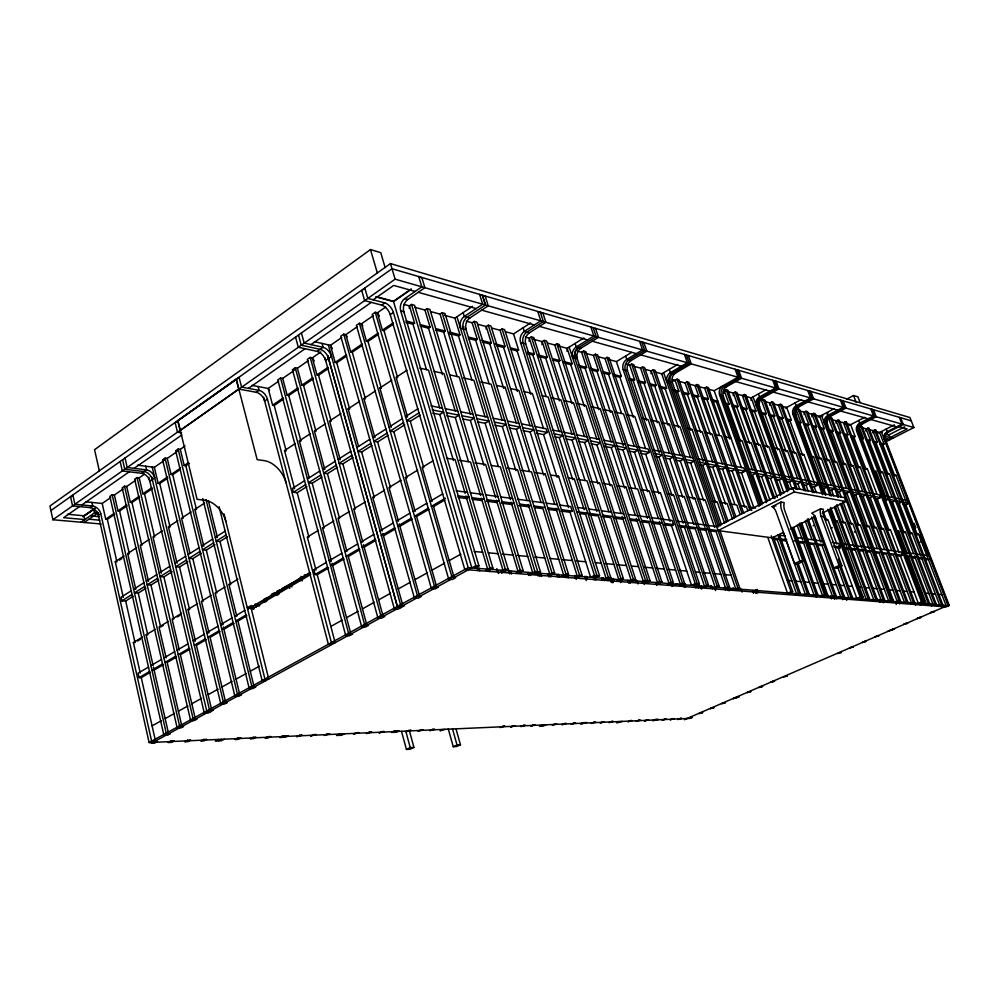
<?xml version="1.0" encoding="UTF-8"?>
<svg xmlns="http://www.w3.org/2000/svg" width="999" height="999" viewBox="0 0 999 999"><rect width="100%" height="100%" fill="white"/><g stroke="black" fill="none" stroke-linecap="round" stroke-linejoin="round"><path stroke-width="1.5" d="M835.988 423.052L836.151 420.766L839.272 420.242L907.604 601.548L903.071 602.859L907.604 601.548M858.915 429.17L859.078 426.935L862.1 426.423L929.507 603.309L925.086 604.595L929.507 603.309M865.858 431.019L866.021 428.808L869.005 428.296L936.125 603.846L931.742 605.119L936.125 603.846M872.689 432.842L872.851 430.644L875.811 430.132L942.631 604.37L938.298 605.631L942.631 604.37M724.05 393.194L724.238 390.634L726.086 389.598L727.834 390.072L767.544 501.423M733.204 395.629L733.391 393.094L735.227 392.07L736.95 392.545L774.962 498.638M751.036 400.387L751.223 397.902L766.208 389.598M769.892 405.419L770.079 402.972L771.865 401.998L773.476 402.435L805.818 491.046M804.095 414.548L804.27 412.187L806.018 411.238L807.517 411.65L838.935 496.291M811.887 416.62L812.062 414.285L813.81 413.349L815.284 413.748L884.565 599.7L879.894 601.036L884.565 599.7M651.036 373.713L651.248 370.979L653.159 369.855L655.169 370.404L729.582 587.212L725.986 588.948L724.025 588.798L727.622 587.062L729.582 587.212M529.07 341.183L529.32 338.149L531.331 336.875L533.803 337.55L610.789 577.647L606.967 579.595L604.532 579.408L608.354 577.459L610.789 577.647M541.97 344.618L542.207 341.621L544.205 340.359L546.628 341.021L623.388 578.671L619.605 580.594L617.22 580.407L621.016 578.471L623.388 578.671M566.957 351.286L567.182 348.351L583.916 337.974M409.253 308.366L409.453 305.881L411.538 304.445L414.523 305.244L492.894 568.156L488.898 570.317L485.939 570.092L489.935 567.919L492.894 568.156M486.051 328.908L486.238 326.548L488.274 325.224L490.921 325.936L568.543 574.25L564.66 576.273L562.037 576.073L565.933 574.038L568.543 574.25M385.152 267.607L380.756 252.672L370.479 249.563L94.568 449.687L99.313 470.754M886.113 441.645L913.873 427.522L909.964 417.532L390.484 263.586L49.95 506.006L52.885 519.742L101.086 523.988M225.874 521.49A21.978 14.86 54.6 0 0 204.333 500.137L197.103 499.35L177.947 420.679L236.239 379.158L257.168 459.652L264.335 460.664A22.652 14.486 55.4 0 1 286.114 482.954M50.924 510.539L392.008 268.731L911.25 420.829M70.592 496.89L72.927 495.242L74.913 504.258L92.695 506.006A7.98 5.707 50.5 0 1 100.774 513.736L151.636 741.158L155.482 740.996M177.797 420.916L175.175 422.777L177.46 432.167L181.593 432.792M177.947 420.679L239.098 377.472L241.583 387.1L259.078 390.359A8.704 5.332 53.6 0 1 267.445 399.101L331.406 642.619L335.152 642.694M364.885 288.311L361.738 290.559L364.623 300.599L381.693 305.12A9.241 4.97 55.1 0 1 390.234 314.648L464.785 569.505L946.078 606.917L948.725 605.769L945.391 597.102M267.445 399.101L264.66 401.024A8.691 5.345 53.6 0 0 256.281 392.295L238.786 389.061L180.307 430.357L395.104 279.183L913.873 427.522M52.885 519.742L180.082 430.332L177.722 420.641M79.52 506.58L63.661 517.682L84.815 519.58L85.764 518.931M81.856 504.945L129.246 471.778M134.153 468.344L181.843 434.965M248.426 388.374L305.07 348.726M310.964 344.605L371.303 302.372M70.542 496.628L72.565 505.906L90.347 507.642L92.695 506.006L91.896 502.435M256.281 392.295L259.078 390.359L258.079 386.538M381.693 305.12L384.852 302.922A9.253 4.958 55.2 0 1 393.394 312.475L468.219 567.619L487.649 569.155L465.896 495.916M120.13 461.463L122.315 470.941L141.683 473.289L146.591 469.892L145.729 466.233M295.554 337.113L298.301 347.227L317.22 351.398L323.089 347.327L322.015 343.431M123.102 488.986L114.373 495.029L112.2 494.805L109.878 496.416L163.898 735.276L167.745 735.114L170.255 733.741L166.421 733.903L163.898 735.276M135.552 480.357L126.711 486.488L124.538 486.238L122.178 487.874L177.185 727.996L181.019 727.859L183.554 726.473L179.733 726.61L177.185 727.996M144.331 474.275L139.211 477.822L137.05 477.559L134.653 479.22L190.647 720.629L194.468 720.504L197.053 719.093L193.232 719.218L190.647 720.629M220.854 704.083L223.526 702.622L227.335 702.534L224.663 703.995L220.854 704.083L162.612 459.827L165.085 458.116L167.245 458.404L176.623 451.898M234.94 696.365L237.65 694.879L241.458 694.817L238.749 696.303L234.94 696.365L175.649 450.786L178.147 449.051L180.295 449.35L185.052 446.053M293.394 370.991L282.692 378.409L280.569 377.984L277.784 379.907L345.754 635.664L349.488 635.764L352.497 634.115L348.776 634.015L345.754 635.664M361.713 626.922L364.785 625.249L368.494 625.362L365.434 627.035L361.713 626.922L292.457 369.73L295.279 367.782L297.39 368.219L308.254 360.689M314.285 361.014L312.312 357.879L310.202 357.417L307.342 359.403L377.934 618.044L381.63 618.181L384.74 616.483L381.044 616.346L377.934 618.044M347.165 336.788L345.829 334.653L343.731 334.153L340.784 336.213L414.385 598.076L418.044 598.276L421.266 596.515L417.607 596.316L414.385 598.076M362.824 325.961L361.476 323.813L359.39 323.301L356.393 325.374L431.431 588.748L435.077 588.973L438.349 587.187L434.702 586.95L431.431 588.748M379.383 316.059L377.36 312.812L375.274 312.275L372.24 314.385L448.738 579.258L452.372 579.507L455.694 577.697L452.072 577.434L448.738 579.258M67.37 514.26L83.978 515.784L94.93 508.204M411.301 288.936L393.456 301.298L376.211 296.653M83.841 516.146L94.855 508.516M82.942 516.808L93.694 509.365L94.48 512.912L80.994 522.215M85.702 501.81L102.198 503.471L110.814 497.502M137.45 465.197L154.358 467.32L163.624 460.914M278.746 381.143L268.194 388.449L251.985 385.389M320.891 351.935L312.312 357.879L316.97 374.875L318.556 375.199L328.409 368.481M341.633 337.562L330.419 345.342L314.435 341.708M357.217 326.76L345.829 334.653L350.686 351.86L352.247 352.21L362.425 345.267M373.151 315.721L361.476 323.813L366.421 341.109L367.982 341.471L378.559 334.265M385.664 307.055L377.36 312.812L382.405 330.194L383.966 330.569L393.494 324.063M376.061 296.89L393.544 301.598L410.989 289.498M418.831 276.86L421.903 277.759L424.9 287.7L407.767 299.513A9.116 6.593 -76.8 0 0 403.808 311.713L478.933 565.958L475.861 565.709L400.711 310.889A9.141 6.593 -76.8 0 1 404.682 298.664L421.828 286.825L418.743 276.561M84.191 522.502L97.665 513.211A7.742 4.845 -84.4 0 1 98.277 512.849M690.571 717.519L692.27 717.444L690.122 718.381L149.113 742.544L98.439 515.359L100.774 513.736M390.234 314.648L393.394 312.475M102.198 503.471L105.719 519.168L114.373 513.261M114.373 495.029L117.957 510.814L126.723 504.82M126.711 486.488L130.357 502.347L139.248 496.266M139.211 477.822L142.919 493.756L151.935 487.599M154.358 467.32L158.154 483.354L167.457 476.998M167.245 458.404L171.104 474.513L180.532 468.069M180.295 449.35L184.228 465.546L187.812 463.099M269.493 390.497L268.194 388.449L272.602 405.182L283.204 397.939M282.692 378.409L287.175 395.229L297.939 387.887M297.39 368.219L301.973 385.127L312.887 377.672M316.97 374.875L328.059 367.307M332.405 348.501L330.419 345.342L335.177 362.45L346.466 354.745M350.686 351.86L362.137 344.031M366.421 341.109L378.171 333.079M382.405 330.194L393.131 322.864M105.719 519.168L107.343 519.318L114.76 514.26M117.957 510.814L119.58 510.964L127.098 505.844M130.357 502.347L131.98 502.509L139.598 497.315M142.919 493.756L144.543 493.931L152.273 488.661M159.715 483.578L167.907 477.997M171.104 474.513L172.715 474.712L179.795 469.88M184.228 465.546L185.839 465.759L189.423 463.311M272.602 405.182L274.201 405.469L283.616 399.038M287.175 395.229L288.773 395.529L298.326 388.998M301.973 385.127L303.546 385.439L313.261 378.821M335.177 362.45L336.75 362.787L346.778 355.944M415.209 307.43L424.95 310.052L427.023 308.641L429.932 309.428L508.191 569.393L504.22 571.528L501.336 571.303L505.307 569.155L508.191 569.393M405.894 322.402L413.012 324.238L414.585 323.164L409.453 305.881L403.758 304.345M430.569 311.563L440.084 314.123L442.157 312.737L445.005 313.499L523.126 570.591L519.18 572.702L516.358 572.477L520.317 570.367L523.126 570.591M420.167 326.061L428.509 328.209L430.082 327.16L424.95 310.052M444.43 315.297L454.895 318.119L472.577 306.343M435.502 329.995L443.656 332.093L445.217 331.056L440.084 314.123M467.07 317.195L485.489 305.032L482.417 295.217M463.124 312.637L464.298 316.433A8.716 6.494 -76.4 0 0 460.427 328.084L466.021 329.558A8.679 6.481 -76.4 0 1 469.867 317.957L488.236 305.819L485.164 296.016M466.308 321.191L472.14 322.752L474.188 321.403L476.898 322.14L554.682 573.139L550.774 575.187L548.101 574.974L552.01 572.914L554.682 573.139M449.488 333.579L458.516 335.901L460.015 334.865L454.895 318.119M123.264 597.352L115.26 561.7L124.038 555.943M135.802 589.385L127.672 553.558L136.563 547.727M149.251 539.398L140.235 545.317L148.526 581.318M162.263 530.856L152.984 536.95L161.413 573.151M177.035 563.236L168.419 526.81L177.859 520.616M191.121 511.913L181.556 518.194L189.972 553.346M203.796 546.266L194.867 509.453L204.583 503.084M294.593 488.673L284.553 450.586L295.329 443.519M309.178 477.697L299.35 440.871L310.289 433.703M325.462 423.738L314.373 431.019L324.787 469.518M340.871 413.623L329.608 421.004L340.222 459.727M358.541 446.353L348.102 408.878L359.565 401.348M374.912 437.724L363.861 398.539L375.487 390.896M391.121 427.447L379.845 388.037L391.783 380.207M406.993 370.217L396.091 377.372L407.155 415.534M119.393 560.164L121.903 558.528M468.419 338.436L475.699 340.309L477.247 339.298L472.14 322.752M491.67 328.022L500.037 330.269L502.06 328.958L504.657 329.658L582.08 575.337L578.221 577.335L575.661 577.135L579.532 575.137L582.08 575.337M482.679 342.095L489.797 343.918L491.333 342.932L486.238 326.548L477.697 324.25M505.357 331.705L513.536 333.903L530.669 322.914M496.628 345.666L503.596 347.452L505.119 346.478L500.037 330.269M529.42 332.792L545.891 322.302L542.944 313.187L537.837 311.688L540.796 320.841L524.3 331.393A8.329 6.381 -75.9 0 0 520.529 342.507L594.48 575.349L599.537 575.761L525.674 343.868A8.304 6.381 -75.9 0 1 529.42 332.792L524.3 331.393L523.126 327.747M131.219 590.809L121.079 597.252L121.89 600.874L125.699 601.023L133.317 596.216M133.629 589.285L143.906 582.754M146.341 581.206L156.768 574.587M159.241 573.014L169.805 566.296M174.862 563.086L185.614 556.268M188.149 554.645L199.051 547.727M201.636 546.091L212.687 539.073M215.297 537.412L225.262 531.081M304.583 480.706L292.457 488.411L293.469 492.282L297.202 492.732L306.905 486.6M307.442 478.896L319.755 471.078M322.665 469.23L335.152 461.301M338.112 459.415L350.786 451.361M356.855 447.515L369.755 439.31M372.814 437.375L385.926 429.046M389.036 427.072L402.347 418.618M417.794 408.816L405.494 416.62L407.58 417.008M121.89 600.874L132.043 594.442M144.743 586.401L134.453 592.919L138.262 593.094L145.979 588.224M157.617 578.246L147.19 584.865L150.986 585.064L158.816 580.119M170.679 569.992L160.09 576.685L163.898 576.91L172.128 571.715M186.501 559.977L175.737 566.795L179.533 567.032L187.899 561.75M199.95 551.46L189.048 558.366L192.832 558.641L201.311 553.284M213.599 542.819L202.535 549.825L206.318 550.124L214.922 544.692M226.199 534.852L216.221 541.171L220.005 541.483L227.485 536.763M293.469 492.282L305.607 484.602M320.804 474.987L308.479 482.779L312.2 483.254L322.053 477.047M336.226 465.222L323.713 473.139L327.422 473.651L337.425 467.332M351.885 455.319L339.185 463.349L342.882 463.886L353.034 457.48M370.879 443.294L357.954 451.473L361.638 452.048L371.965 445.529M387.063 433.054L373.938 441.358L377.61 441.958L388.099 435.339M403.509 422.639L390.172 431.081L393.831 431.718L404.72 424.837M418.968 412.862L406.668 420.641L410.302 421.316L420.142 415.109M510.277 349.163L517.095 350.911L518.618 349.95L513.536 333.903M527.559 353.596L532.867 354.957L534.39 354.008L529.32 338.149L525.324 337.075M432.692 413.149L439.797 414.523L443.593 412.15L432.23 409.927M547.539 343.057L554.82 345.017L556.818 343.768L559.19 344.418L635.726 579.657L631.955 581.555L629.62 581.381L633.403 579.47L635.726 579.657M538.324 356.356L545.754 358.266L547.265 357.33L542.207 341.621L533.279 339.223M446.928 415.896L455.269 417.507L459.041 415.172L446.553 412.724M503.608 388.311L505.182 387.337L516.333 423.164M552.547 360.002L558.366 361.501L559.865 360.577L554.82 345.017M575.087 343.444L576.236 346.94A7.967 6.269 -75.5 0 0 572.577 357.555L577.247 358.778A7.93 6.256 -75.4 0 1 580.906 348.214L598.526 337.35L595.516 328.346M462.749 418.956L470.379 420.429L474.138 418.119L461.938 415.734M577.434 351.111L581.605 352.235L583.578 351.024L585.851 351.636L661.875 581.768L658.141 583.616L655.918 583.441L659.652 581.58L661.875 581.768M558.616 346.041L567.182 348.351L572.215 363.748L570.729 364.66L584.34 406.393M585.239 353.209L593.431 355.419L595.392 354.22L597.614 354.82L673.388 582.692L669.692 584.527L667.507 584.353L671.216 582.517L673.388 582.692M477.684 421.84L485.139 423.289L488.886 421.004L476.96 418.681M579.57 366.933L585.139 368.356L586.625 367.457L581.605 352.235M140.247 673.039L133.404 642.544L142.407 637.087M153.097 665.484L146.129 634.827L155.257 629.295M168.282 621.39L159.028 627.01L166.121 657.829M181.643 613.286L172.115 619.068L179.321 650.062M195.329 640.646L187.962 609.452L197.652 603.571M211.276 595.317L201.448 601.273L208.991 632.804L206.818 632.742L217.994 626.173M225.1 586.937L215.122 592.981L222.777 624.512M236.788 616.271L228.996 584.565L237.849 579.195M318.406 530.332L307.33 537.05L315.984 569.905L313.848 569.755L315.097 574.512L317.232 574.662L328.446 568.094M329.195 560.526L331.331 560.689L322.552 527.822L333.803 521.003M349.425 511.513L338.012 518.444L346.953 551.498M365.297 501.898L353.708 508.928L362.812 542.17M382.118 531.018L372.752 497.377L384.553 490.222M400.961 480.257L388.973 487.537L398.476 521.203M415.134 511.401L405.457 477.534L417.757 470.079M433.429 460.564L422.19 467.395L432.067 501.448M137.612 641.021L140.185 639.46M163.299 625.449L160.664 627.047L150.986 585.064M177.31 616.957L179.695 615.509M598.326 356.73L605.019 358.541L606.967 357.355L609.153 357.942L684.677 583.603L680.993 585.414L678.858 585.252L682.542 583.428L684.677 583.603M495.067 425.212L502.335 426.61L506.043 424.363L494.455 422.102M591.495 369.992L596.952 371.391L598.438 370.504L593.431 355.419M608.516 359.478L616.383 361.588L631.618 352.435M509.278 427.959L516.383 429.333L520.079 427.11L508.741 424.9M631.043 360.602L646.828 351.161L643.943 342.744L639.66 341.496L642.544 349.937L626.723 359.415A7.642 6.156 -74.9 0 0 623.164 369.58L695.217 583.553L699.437 583.891L627.484 370.729A7.617 6.144 -74.8 0 1 631.043 360.602L626.723 359.415L625.586 356.056M603.196 372.989L608.541 374.363L610.002 373.476L605.019 358.541M626.698 364.373L629.682 365.172L631.618 364.023L633.703 364.585L708.653 585.526L705.019 587.3L702.984 587.137L706.618 585.364L708.653 585.526M614.647 375.924L619.892 377.272L621.353 376.398L616.383 361.588M523.176 430.644L530.119 431.98L533.803 429.795L522.714 427.634M633.241 366.133L640.571 368.107L642.494 366.97L644.542 367.52L719.218 586.388L715.609 588.136L713.611 587.974L717.232 586.226L719.218 586.388M630.207 379.92L633.191 380.681L634.64 379.82L629.682 365.172M148.476 667.082L138.087 673.201L139.086 677.634L141.271 677.634L150.374 672.302M150.936 665.634L161.476 659.44M163.973 657.966L174.65 651.673M177.185 650.187L188.012 643.818M204.208 634.278L193.194 640.771L195.367 640.809M231.98 617.944L220.642 624.612L222.814 624.675M234.665 616.358L244.88 610.339M313.848 569.755L326.286 562.425M341.883 553.259L329.245 560.689L331.368 560.851M344.867 551.485L357.704 543.943M360.739 542.145L373.776 534.477M380.007 530.806L393.281 523.001M396.428 521.153L409.902 513.211M413.099 511.338L426.798 503.271M430.032 501.361L442.682 493.918M536.775 433.266L543.556 434.577L547.215 432.43L546.041 428.721L535.202 426.573M309.653 572.777L247.64 609.253L310.714 574.512L251.423 609.415M139.086 677.634L149.488 671.54M151.948 670.104L162.5 663.923M164.997 662.449L175.699 656.181M178.234 654.707L189.086 648.351M194.268 645.304L205.294 638.848M207.917 637.312L219.106 630.756M221.753 629.208L233.104 622.552M235.789 620.978L246.029 614.984M315.097 574.512L327.56 567.207M330.519 565.484L343.169 558.066M346.178 556.306L359.028 548.776M362.075 546.99L375.124 539.348M381.368 535.689L394.655 527.897M397.814 526.061L411.313 518.144M414.51 516.271L428.221 508.229M431.481 506.331L445.417 498.164M154.133 670.104L163.374 664.697M176.548 656.992L167.183 662.462L181.606 725.137M190.06 649.088L180.407 654.72L195.092 717.744M206.256 639.61L196.441 645.342L211.438 708.778M220.03 631.543L210.09 637.362L225.362 701.161M223.926 629.258L234.016 623.364M237.962 621.053L246.915 615.809M332.642 565.634L344.031 558.978M359.852 549.712L348.301 556.48L366.508 623.813M364.185 547.177L375.924 540.309M383.466 535.889L395.429 528.896M399.9 526.273L412.175 519.093M429.058 509.215L416.595 516.508L436.388 585.676M433.554 506.58L444.942 499.912M638.211 381.968L644.068 383.466L645.516 382.617L640.571 368.107M654.67 371.903L661.725 373.801L677.759 364.423M554.732 436.738L559.265 437.624L562.899 435.502L553.846 433.728M672.389 373.139L689.31 363.311L686.35 354.945M673.239 374.35L691.258 363.861L688.323 355.532M650.424 385.102L654.732 386.201L656.168 385.364L651.248 370.979L645.491 369.43M623.351 445.616L611.987 411.376L610.489 412.25L596.952 371.391M466.57 498.201L468.806 496.903M673.663 381.118L676.972 379.195L678.895 379.72L727.996 521.041M566.158 438.948L572.077 440.097L575.699 437.999L565.359 435.976M660.976 387.799L665.234 388.898L666.633 388.062L661.725 373.801M678.358 381.168L685.127 382.979L687.012 381.893L688.898 382.405L735.788 516.658M578.833 441.408L584.627 442.52L588.224 440.447L578.109 438.474M674.687 391.321L677.434 392.02L678.858 391.208L675.074 380.294L672.315 379.558M743.78 513.386L698.726 385.027L696.865 384.54L694.992 385.602L698.751 396.328L697.339 397.127L693.356 396.103M543.631 475.037L545.229 474.125L554.707 504.295M591.233 443.806L596.915 444.892L600.499 442.857L590.584 440.909M683.428 393.556L687.487 394.605L688.898 393.793L685.127 382.979M698.164 386.451L704.682 388.186L706.543 387.125L708.366 387.612L751.748 510.551M557.03 477.185L558.628 476.286L568.531 507.554M604.32 446.328L611.238 447.664L614.797 445.654L605.132 443.756M709.065 389.36L714.198 390.721L738.011 377.235L735.139 369.243M761.862 504.757L723.214 395.979A6.968 5.869 -73.4 0 1 726.573 386.738L741.595 378.259L738.81 370.517L737.012 369.992M703.109 398.601L707.03 399.612L708.428 398.826L704.682 388.186M617.557 448.888L622.976 449.937L626.523 447.952L617.057 446.091M668.044 425.137L669.505 424.313L680.182 455.507M711.413 400.736L716.533 402.048L717.931 401.261L711.525 399.612M629.17 451.136L634.477 452.16L638.011 450.199L628.721 448.376M781.693 494.405L745.903 394.967L744.205 394.505L742.382 395.517L747.152 408.791L745.778 409.54L741.42 408.429M725.998 391.108L724.238 390.634L729.045 404.133L727.659 404.895L740.634 441.383M152.098 725.861L161.338 720.716M165.16 718.593L174.525 713.386M178.396 711.226L187.899 705.943M191.833 703.758L201.623 698.313M208.117 694.705L218.069 689.16M221.965 686.987L232.068 681.38M236.026 679.17L246.278 673.476M250.287 671.241L259.39 666.183M330.869 626.435L342.27 620.079M346.541 617.707L358.129 611.263M362.462 608.853L374.225 602.322M378.621 599.875L390.572 593.231M398.239 588.96L410.414 582.192M414.972 579.657L427.46 572.714M431.955 570.204L444.642 563.149M449.213 560.601L460.814 554.158M641.196 453.459L645.754 454.345L649.263 452.397L648.114 448.988L639.01 447.19M703.171 461.363L692.095 429.395L690.659 430.194L677.434 392.02M732.367 406.106L736.8 407.242L738.174 406.481L733.391 393.094L727.472 391.508M247.265 607.729L251.286 605.506M271.403 594.405L274.088 592.931M276.773 591.445L279.458 589.972M282.13 588.486L310.302 572.951M758.441 393.893L759.527 396.89A6.731 5.757 -72.9 0 0 756.255 405.806L759.602 406.693A6.718 5.744 -72.8 0 1 762.861 397.789L778.933 388.936L776.111 381.243M655.981 456.318L658.953 456.893L662.437 454.97L655.032 453.521M797.464 489.485L764.997 400.137L763.373 399.7L761.575 400.686L766.295 413.723L764.934 414.46L762.15 413.736M149.113 742.544L468.219 567.619M560.764 511.038L570.017 512.275L572.177 511.088L570.729 506.543L559.939 505.057M204.296 713.149L209.59 710.252L213.411 710.152L208.117 713.049L204.296 713.149L148.888 477.235M249.238 688.536L251.985 687.025L255.781 686.987L253.034 688.486L249.238 688.536L202.785 498.588M394.393 609.028L400.786 605.531L404.458 605.706L398.077 609.19L394.393 609.028L324.85 357.605M745.504 396.366L751.223 397.902L755.968 411.064L754.607 411.813L767.432 447.39M665.384 458.141L669.742 458.978L673.214 457.08L664.497 455.382M166.096 735.189L151.286 743.281L154.52 743.144L157.455 741.533L154.221 741.683M168.606 733.815L179.37 727.921M181.918 726.523L192.832 720.554M195.417 719.143L206.481 713.086M211.776 710.189L223.039 704.033M225.699 702.572L237.125 696.328M239.822 694.842L251.411 688.511M254.158 687L347.889 635.726M350.911 634.065L363.848 626.997M366.908 625.312L380.045 618.131M383.154 616.42L396.503 609.128M402.884 605.631L416.483 598.189M419.705 596.428L433.516 588.873M436.788 587.087L450.811 579.408M475.861 565.709L454.145 577.584L433.441 506.206L431.368 505.956M474.925 568.144L478.933 565.958M624.512 487.999L626.061 487.15L635.327 515.297M773.039 403.771L778.446 405.232L780.231 404.258L781.805 404.682L814.098 492.794M676.048 460.202L680.331 461.026L683.778 459.153L675.237 457.48M587.662 512.837L585.526 513.998L606.168 578.571L579.882 576.485M785.339 408.166L801.36 399.475M729.57 438.911L730.981 438.149L724.862 436.763M769.317 415.584L773.438 416.633L774.787 415.909L770.079 402.972L764.572 401.498M686.513 462.225L690.709 463.037L694.13 461.176L685.764 459.54M825.599 495.292L796.091 415.209A6.481 5.632 -71.9 0 1 799.275 406.63L813.661 398.863L810.963 391.633L807.854 390.734L810.551 397.977L796.141 405.769A6.506 5.644 -72 0 0 792.944 414.385L822.514 494.717M831.618 496.053L799.612 409.503L798.101 409.091L796.34 410.052L800.986 422.652L799.662 423.364L797.052 422.689M779.095 418.082L781.792 418.781L783.129 418.057L778.446 405.232M700.099 464.847L702.834 465.384L706.243 463.548L699.425 462.212M787.349 420.204L790.009 420.879L791.345 420.167L786.675 407.442L781.355 406.019M708.766 466.521L712.786 467.307L716.183 465.497L708.154 463.923M846.677 399.188L853.546 395.517L857.941 396.853L860.102 402.51M818.443 417.045L834.09 408.716M718.618 468.431L722.564 469.193L725.936 467.407L718.056 465.859M805.019 424.737L807.579 425.387L808.903 424.687L804.27 412.187L799.138 410.801M218.269 739.447L215.359 740.996L221.403 740.721L224.313 739.185M540.496 571.99L534.964 571.54L531.031 573.626L536.575 574.063L540.496 571.99L465.159 326.735M844.542 407.692L841.82 400.487L844.567 407.704L829.145 415.859A6.269 5.519 -71.1 0 0 826.061 424.15L891.932 600.287L888.685 601.735M828.109 413.062L826.66 412.674L827.709 415.472A6.281 5.532 -71.2 0 0 824.6 423.763L827.509 424.538A6.256 5.519 -71.1 0 1 830.606 416.258L845.991 408.104L843.256 400.911M218.381 740.858L221.291 739.322M533.791 573.851L537.762 571.778L462.337 325.986M828.371 430.719L832.017 431.655L833.316 430.981L828.745 418.768L830.469 417.857L831.892 418.244L900.524 600.973L895.953 602.297L900.524 600.973M831.892 418.244L828.745 418.768M728.271 470.292L732.155 471.041L735.501 469.28L727.771 467.757M812.849 426.735L815.371 427.385L816.683 426.698L812.062 414.285L808.278 413.261M819.317 428.396L823.064 429.358L824.337 428.658L819.742 416.346L816.021 415.347M703.858 524.625L694.817 498.226L693.318 499.013L680.331 461.026M797.639 478.633L787.524 450.874L786.151 451.585L773.438 416.633M843.755 434.665L846.702 435.414L847.989 434.752L843.456 422.739L845.154 421.84L846.528 422.215L914.584 602.11L910.089 603.408L914.584 602.11M846.528 422.215L844.829 423.101L839.023 421.541M849.362 425.337L864.697 417.32M836.425 432.779L839.422 433.554L840.708 432.879L836.151 420.766M862.449 423.913L876.223 416.758L873.613 409.977L870.903 409.19L873.513 415.984L859.714 423.164A6.081 5.42 -70.1 0 0 856.68 431.193L921.503 601.96L924.125 602.172L859.415 431.918A6.056 5.407 -70 0 1 862.449 423.913L859.714 423.164L858.69 420.454M757.242 475.899L761.625 476.748L764.922 475.037L757.617 473.601M814.535 483.316L803.983 454.57L802.622 455.269L790.009 420.879M663.985 524.725L671.515 525.724L673.563 524.65L672.165 520.479L663.136 519.243M766.196 477.634L770.504 478.459L773.788 476.773L766.62 475.362M820.741 483.266L825.873 484.29L824.063 485.202L813.561 456.73L812.224 457.417L799.662 423.364M869.005 428.296L867.319 429.158L861.812 427.672M850.973 436.513L853.87 437.262L855.144 436.6L850.636 424.662L846.278 423.489M686.538 526.098L684.49 527.147L704.545 586.376L682.567 584.64M875.811 430.132L874.137 430.994L868.705 429.533M594.48 575.349L590.634 577.335L570.017 512.275M776.423 479.607L779.245 480.157L782.504 478.471L775.461 477.097M831.368 485.327L821.428 458.491L820.092 459.178L807.579 425.387M282.405 737.362L285.339 735.876M593.169 577.534L597.015 575.561L523.101 343.181A8.317 6.381 -75.9 0 1 526.86 332.093L543.344 321.578L540.309 312.175M862.299 439.423L863.573 438.761L859.078 426.935M595.704 577.734L599.537 575.761M878.333 433.104L894.342 424.875M827.834 460.914L829.158 460.239L839.585 488.261M785.314 481.331L789.46 482.13L792.707 480.469L785.801 479.12M866.433 440.472L869.23 441.196L870.491 440.547L866.021 428.808M704.395 526.223L706.418 525.187L697.939 524.025M899.35 417.332L901.985 424.125L887.224 431.68A5.882 5.307 -69.1 0 0 884.252 439.448L885.526 439.772A5.869 5.295 -69 0 1 888.511 432.03L903.233 424.475M897.976 427.172L899.013 426.635L907.104 428.921L890.047 437.612L888.973 434.827L886.238 434.078M888.973 434.827L904.707 426.785M873.301 442.232L876.048 442.944L877.309 442.307L872.851 430.644L876.822 432.779M795.142 483.229L797.864 483.753L801.086 482.105L794.305 480.781M884.839 440.259L887.574 438.873M822.239 513.161L845.866 501.51L844.417 497.614L792.707 487.887L716.695 526.598L708.378 525.462M880.057 443.968L882.766 444.667L884.028 444.031L879.582 432.467L875.499 431.368M802.11 484.577L806.118 485.352L809.327 483.728L802.659 482.417M718.069 530.606L794.193 491.995L845.866 501.51M772.077 506.63L781.056 502.085L784.19 502.622A13.012 11.464 -78.8 0 0 784.677 510.339L803.034 561.388L797.714 563.936L794.592 563.598L776.098 511.863A11.351 9.903 -80.3 0 0 772.077 506.63L774.175 506.98M862.774 491.496L853.021 465.609L851.722 466.271L839.422 433.554M810.301 486.163L814.235 486.913L817.432 485.302L816.358 482.392L809.802 481.093M870.491 494.355L860.251 467.232L858.953 467.882L846.702 435.414M877.022 494.33L867.369 468.831L866.071 469.48L853.87 437.262M339.385 734.04L336.538 735.476L341.67 735.239L344.518 733.815M650.099 580.819L645.516 580.444L641.77 582.33L646.353 582.692L650.099 580.819L575.973 354.882M339.111 735.364L341.958 733.928M644.043 582.517L647.839 580.631L574.05 355.557M829.07 489.785L831.593 490.272L834.752 488.698L828.433 487.462M836.8 491.283L839.285 491.758L842.419 490.197L836.225 488.986M892.169 497.34L882.604 472.265L881.318 472.902L869.23 441.196M845.554 493.893L849.974 491.683L843.868 490.484M898.9 498.676L889.36 473.788L888.099 474.413L876.048 442.944M841.907 565.809L839.048 565.484L833.853 567.919L836.725 568.244L841.907 565.809L823.925 516.758A12.488 11.176 -78.3 0 1 823.426 509.353L820.541 508.853L811.775 513.186A10.902 9.665 -80 0 1 815.721 518.219M852.734 494.355L855.731 494.942L858.828 493.406L852.846 492.245M894.767 475.911L896.028 475.287L906.043 501.361M673.338 585.689L677.147 583.803M675.349 585.114L677.884 583.866M772.202 537.849L783.328 532.367M790.271 528.933L815.296 516.595M860.077 495.779L863.036 496.353L866.108 494.842L860.226 493.681M779.133 538.511L777.197 539.46L796.49 593.681L737.687 589.01M695.217 583.553L691.545 585.352L671.515 525.724M813.161 525.786L814.56 525.099M867.307 497.177L870.216 497.739L873.288 496.241L867.482 495.104M393.843 732.329L396.703 730.956M693.668 585.514L697.327 583.728L625.324 370.154A7.63 6.144 -74.8 0 1 628.895 360.015L644.692 350.549L641.72 341.87M695.779 585.689L699.437 583.891M874.425 498.551L877.284 499.113L880.344 497.614L879.307 494.892L873.601 493.756M846.29 545.429L837.349 521.203L835.988 521.878L830.681 507.48M885.601 500.711L888.635 499.238L883.041 498.151M854.02 546.478L845.117 522.452L843.755 523.114L836.887 504.557M889.672 501.51L892.432 502.035L895.454 500.574L889.947 499.5M899.425 500.062L901.135 499.225L895.716 498.151M896.44 502.809L899.162 503.334L902.159 501.885L896.74 500.824M820.741 542.057L822.614 541.158L815.908 540.234M903.108 504.095L905.781 504.62L908.765 503.184L903.421 502.135M904.532 505.232L907.517 503.808M733.478 587.887L728.146 590.446L729.807 590.571L728.958 588.086L728.009 587.999M442.894 729.42L440.122 730.756L445.104 729.32M739.735 588.036L737.824 587.874L734.24 589.597L736.163 589.747L739.735 588.036L720.004 530.869M854.257 532.042L855.619 531.393M877.297 548.289L869.068 526.311L867.719 526.96L855.731 494.942M401.561 731.468L406.431 749.437L410.252 747.614L413.936 747.402L409.54 731.293M794.592 563.598L799.924 561.038L803.034 561.388M413.936 747.402L410.127 749.225L406.431 749.437M884.515 549.275L876.31 527.484L874.974 528.121L863.036 496.353M834.34 547.302L838.223 547.814L840.084 546.928L838.773 543.381L832.304 542.482M891.595 550.237L883.441 528.633L882.105 529.258L870.216 497.739M847.539 548.801L849.387 547.927M899.112 552.622L890.446 529.757L889.122 530.382L877.284 499.113M897.389 531.705L898.7 531.093L906.78 552.322M913.523 553.284L905.469 532.18L904.17 532.792L892.432 502.035M448.226 728.771L453.259 746.715L457.018 744.942L460.452 744.742L455.931 728.683M460.452 744.742L456.693 746.515L453.259 746.715M920.678 555.569L912.137 533.254L910.838 533.866L899.162 503.334M773.351 537.087L792.669 591.483L787.437 592.969L767.794 537.499M789.198 593.106L792.669 591.483M927.209 556.455L918.705 534.315L917.407 534.915L905.781 504.62M800.162 592.894L795.017 594.368L800.162 592.894L779.557 535.114M808.99 593.606L803.883 595.067L808.99 593.606L798.126 563.299M920.154 542.07L921.453 541.47M817.644 594.305L812.599 595.754L817.644 594.305L793.631 527.572M896.19 555.506L900.411 556.056L902.197 555.244L900.936 551.923L895.304 551.148M907.354 553.858L909.127 553.046L904.982 552.472M542.207 724.987L539.522 726.223L543.306 726.061L545.978 724.824M827.784 595.117L824.55 594.867L821.153 596.428L824.4 596.678L827.784 595.117L801.685 522.989M541.421 726.136L544.093 724.912M826.148 594.992L822.764 596.553L826.173 594.992L800.062 522.827M910.289 556.081L908.516 556.905L926.435 603.995L912.761 602.909M836.101 595.791L831.168 597.215L836.101 595.791L808.004 518.481M835.713 598.663L839.535 596.927M836.388 598.726L840.246 597.09M844.28 596.453L839.385 597.864L844.28 596.453L814.734 515.484M842.656 599.637L846.465 597.889M852.322 597.102L847.464 598.488L852.322 597.102L838.423 559.19M830.431 508.391L863.173 597.215L860.139 596.965L856.83 598.476L838.223 547.814M582.167 723.825L584.84 722.627M858.353 598.588L861.662 597.09L829.432 509.59M859.864 598.713L863.173 597.215M869.48 598.476L864.734 599.85L869.48 598.476L835.326 506.081M877.085 599.088L872.377 600.449L877.085 599.088L841.645 503.583M619.13 721.553L616.533 722.714L622.439 721.403M893.318 600.399L890.521 600.174L887.287 601.623L890.097 601.848L893.318 600.399L826.46 421.765M618.194 722.639L620.791 721.478M921.503 601.96L918.331 603.359L900.411 556.056M654.158 720.566L656.743 719.442M919.654 603.458L922.814 602.072L858.041 431.556A6.069 5.42 -70 0 1 861.088 423.539L874.874 416.371L872.189 409.378M920.966 603.571L924.125 602.172M920.166 604.87L924.237 603.071M686.937 718.531L684.415 719.63L949.05 604.882L884.515 437.162M944.742 606.131L949.05 604.882M210.789 711.588L206.918 711.713L151.686 476.885M735.364 697.714L737.075 697.652M265.909 680.569L262.113 680.594L219.093 506.693M783.378 677.085L787.324 676.048L785.714 676.061M268.743 679.02L264.947 679.045L224.013 513.986M133.404 642.544L135.04 642.582L125.699 601.023M332.13 644.343L328.371 644.28L263.649 397.177M837.337 653.558L841.333 652.534L839.772 652.509M146.129 634.827L147.765 634.865L138.262 593.094M235.702 620.629L237.874 620.704L253.808 685.576M187.962 609.452L189.585 609.515M252.672 607.954L251.049 607.892L268.369 677.509M255.407 604.745L259.703 604.932M255.257 605.731L259.553 605.918M401.286 607.442L397.552 607.292L327.759 355.594L397.614 607.267M890.496 630.094L892.045 630.144M228.996 584.565L230.619 584.652L220.005 541.483M304.458 574.949L309.003 575.249M115.26 561.7L116.895 561.813L107.343 519.318M127.672 553.558L129.296 553.683L119.58 510.964M944.767 606.143L945.966 606.231M725.823 589.06L726.785 589.135M490.609 569.393L503.034 570.379L481.381 498.176M505.919 570.616L518.056 571.578L496.441 500.199M520.866 571.803L532.717 572.739L511.151 502.185M538.261 573.176L549.775 574.088L528.271 504.483M552.447 574.3L563.711 575.199L542.981 508.691L534.502 507.567M566.321 575.412L577.322 576.286L555.931 508.204M608.603 578.758L618.843 579.582L598.376 516.033L589.547 514.86M621.228 579.77L631.243 580.556L610.839 517.682L602.21 516.533M633.566 580.744L643.368 581.53M647.964 581.893L657.517 582.654L636.326 518.319M659.74 582.829L669.093 583.566L648.925 522.727L640.846 521.653M671.278 583.741L680.431 584.465L659.39 521.428M706.58 586.538L715.159 587.225L695.292 528.871L688.086 527.922M717.157 587.387L725.574 588.049L704.857 527.572M727.522 588.211L735.776 588.861L716.071 531.63L709.14 530.706M798.189 593.818L805.356 594.38L785.351 538.436M807.03 594.517L814.06 595.079L801.76 560.826M815.696 595.204L822.602 595.754L802.771 540.784M825.848 596.016L832.604 596.553L813.76 544.58L808.291 543.856M834.177 596.678L840.821 597.202L822.052 545.679L816.683 544.967M842.369 597.327L848.9 597.839L837.587 566.933M850.411 597.964L866.145 599.213L846.74 546.628M867.607 599.325L873.775 599.825L854.495 547.764M875.224 599.937L881.293 600.411L862.087 548.788M882.704 600.524L888.673 600.998L869.555 549.8M891.47 601.223L897.327 601.685L879.157 553.246L874.724 552.659M898.688 601.798L904.445 602.26L886.363 554.195L881.992 553.621M905.781 602.36L911.45 602.809L893.443 555.144L889.147 554.57M927.709 604.095L933.078 604.532L914.51 555.869M934.34 604.632L939.634 605.044L921.14 556.755M940.858 605.144L946.065 605.556L927.659 557.642M947.289 605.656L948.725 605.769M88.948 519.218L99.7 520.192M168.419 526.81L170.042 526.96L159.765 483.541L158.154 483.354M91.246 515.971L98.926 516.683M474.138 551.498L482.642 552.285M488.361 552.809L498.026 553.696M502.435 554.108L513.061 555.082M517.357 555.481L527.734 556.443M534.715 557.08L544.805 558.016M550.299 558.516L558.753 559.303M562.749 559.665L572.377 560.564M576.473 560.938L585.701 561.788M595.279 562.674L601.261 563.224M605.169 563.586L613.948 564.398M617.769 564.747L626.373 565.546M631.505 566.008L638.511 566.658M644.48 567.207L652.684 567.969M656.243 568.294L664.273 569.043M667.994 569.38L675.636 570.092M679.27 570.417L686.763 571.116M695.391 571.915L699.775 572.315M703.259 572.639L710.414 573.301M713.823 573.613L720.841 574.263M724.188 574.562L731.068 575.199M787.524 580.407L791.92 580.819M795.054 581.106L800.798 581.63M805.294 582.055L809.515 582.442M812.549 582.717L818.081 583.229M822.689 583.653L828.109 584.153M831.018 584.427L836.35 584.914M839.21 585.177L844.442 585.664M847.252 585.926L852.397 586.401M859.215 587.025L861.725 587.262M864.747 587.537L869.392 587.961M872.352 588.236L876.922 588.661M879.832 588.923L884.315 589.335M888.598 589.735L892.994 590.147M895.803 590.397L900.136 590.796M902.896 591.058L907.154 591.445M909.877 591.695L914.06 592.082M919.442 592.582L922.189 592.832M924.812 593.081L928.858 593.456M931.443 593.693L935.414 594.055M937.961 594.293L941.882 594.655M97.665 513.211L94.418 512.899A7.755 4.845 -84.4 0 1 98.152 512.712M322.552 527.822L324.151 527.971L312.2 483.254M194.867 509.453L196.491 509.615L185.839 465.759M372.752 497.377L374.325 497.577L361.638 452.048M458.179 497.44L466.683 498.576M472.415 499.338L482.105 500.611M486.525 501.198L497.165 502.609M501.486 503.184L511.875 504.557M518.881 505.494L528.995 506.83M548.364 509.403L556.655 510.501M579.62 513.548L585.639 514.335M614.585 518.181L623.039 519.293M630.406 520.267L637.275 521.178M652.647 523.226L660.327 524.238M680.194 526.873L684.602 527.46M698.726 529.333L705.781 530.269M774.35 539.348L777.297 539.747M780.456 540.159L786.238 540.934M798.076 542.494L803.658 543.231M845.104 548.726L847.639 549.063M850.361 549.425L855.356 550.087M858.341 550.486L862.949 551.098M865.883 551.485L870.416 552.085M905.843 556.78L908.615 557.142M911.263 557.504L915.346 558.041M917.944 558.391L921.965 558.916M924.537 559.253L928.483 559.777M162.612 459.827L164.773 460.114M457.579 495.766L468.918 497.277M471.878 497.677L484.328 499.338M487.225 499.725L499.375 501.348M502.21 501.735L514.085 503.321M519.63 504.058L531.181 505.606M533.866 505.969L545.154 507.48M547.777 507.829L558.816 509.303M561.376 509.652L572.177 511.088M577.26 511.775L587.774 513.174M590.222 513.511L600.499 514.885M602.897 515.197L612.949 516.545M615.297 516.858L625.137 518.181M629.757 518.793L639.36 520.079M641.595 520.379L650.998 521.64M653.184 521.928L662.399 523.164M664.547 523.451L673.563 524.65M679.295 525.424L686.638 526.398M688.686 526.673L697.327 527.834M699.337 528.096L707.804 529.233M709.777 529.495L779.232 538.786M780.943 539.023L786.725 539.797M794.105 540.784L796.94 541.158M798.601 541.383L805.556 542.307M808.828 542.744L815.646 543.656M817.232 543.881L823.938 544.767M833.616 546.066L840.084 546.928M843.144 547.34L849.487 548.189M850.961 548.389L857.192 549.225M858.653 549.413L864.772 550.237M866.208 550.424L872.227 551.236M875.062 551.61L880.968 552.397M882.342 552.584L888.161 553.359M889.51 553.546L895.229 554.308M896.565 554.482L902.197 555.244M906.243 555.781L910.376 556.331M911.662 556.505L917.094 557.23M918.368 557.405L923.713 558.116M924.962 558.291L930.231 558.99M456.118 490.784L467.445 492.345M470.417 492.757L482.867 494.468M485.751 494.867L497.914 496.528M500.736 496.915L512.624 498.551M518.169 499.313L529.732 500.899M532.417 501.273L543.706 502.822M546.328 503.184L557.367 504.707M577.322 507.442L586.338 508.678M588.773 509.015L599.063 510.427M601.46 510.764L611.525 512.15M613.861 512.462L623.713 513.823M628.334 514.46L637.936 515.771M640.172 516.083L649.587 517.37M651.773 517.682L660.988 518.943M677.896 521.266L685.239 522.277M687.287 522.552L695.928 523.751M718.618 526.86L667.969 380.107M779.607 535.239L785.389 536.038M797.264 537.674L804.232 538.623M807.504 539.073L814.322 540.022M843.106 543.968L848.188 544.667M849.662 544.867L855.906 545.729M857.354 545.929L863.486 546.778M864.922 546.965L870.953 547.802M873.775 548.189L879.694 549M881.068 549.188L886.887 549.987M888.248 550.174L893.968 550.961M910.414 553.221L915.846 553.97M917.119 554.145L922.477 554.882M923.725 555.044L928.995 555.769M175.649 450.786L177.797 451.086M405.457 477.534L407.018 477.759L393.831 431.718M284.553 450.586L286.151 450.824L274.201 405.469M830.793 527.584L832.329 527.822M299.35 440.871L300.949 441.121L288.773 395.529M446.59 458.229L455.107 459.602L465.172 493.469M459.465 460.302L470.554 462.087L480.594 495.566M474.975 462.799L485.639 464.523L495.654 497.627M491.446 465.459L500.362 466.895L510.377 499.637M507.38 468.019L517.519 469.655L527.047 500.511M521.615 470.317L531.53 471.915L541.033 502.435M535.539 472.564L545.229 474.125M550.511 474.975L558.628 476.286M568.256 477.834L574.275 478.808L584.153 509.69M578.209 479.433L587.05 480.869L596.89 511.426M590.896 481.481L599.55 482.879L608.891 511.663M603.309 483.479L611.788 484.852L621.091 513.336M617.794 485.814L626.061 487.15M629.645 487.724L637.749 489.035L647.452 518.319M641.271 489.597L649.2 490.884L658.391 518.431M652.859 491.471L660.414 492.682L670.067 521.403M667.644 493.856L673.551 494.805L683.154 523.189M678.508 495.604L684.29 496.54L693.855 524.65M687.724 497.09L694.817 498.226M698.189 498.776L705.144 499.9L714.635 527.472M713.124 501.186L717.207 501.835L724.662 523.376M720.441 502.36L727.097 503.434L732.592 519.205M730.269 503.946L736.812 504.994L739.847 513.648M740.184 505.544L746.353 506.53L747.851 510.826M749.65 507.067L755.669 508.041M825.286 519.255L827.884 519.68L836.875 544.143M834.802 520.791L837.349 521.203M840.097 521.64L845.117 522.452M849.05 523.089L852.759 523.688L861.613 547.514M855.706 524.163L860.264 524.9L869.08 548.526M864.597 525.599L869.068 526.311M871.915 526.773L876.31 527.484M879.12 527.934L883.441 528.633M886.2 529.07L890.446 529.757M895.916 530.644L898.7 531.093M901.36 531.518L905.469 532.18M908.091 532.604L912.137 533.254M914.722 533.666L918.705 534.315M820.541 508.853A12.525 11.201 -78.3 0 0 821.041 516.283L823.925 516.758M773.9 505.706L775.998 506.056M348.102 408.878L349.675 409.165L336.75 362.787M363.861 398.539L365.422 398.838M738.498 472.277L741.533 472.864L744.904 471.116L743.793 467.994L736.201 466.483M843.805 492.632L846.852 493.231L858.94 525.549M536.376 430.307L547.215 432.43M640.172 450.611L649.263 452.397M737.299 469.63L744.904 471.116L741.533 472.864L753.733 507.342M749.949 472.102L755.893 473.264L752.572 475L762.687 503.421M810.876 484.028L817.432 485.302M821.815 486.163L826.947 487.175L823.775 488.761L825.898 494.517M874.637 496.503L880.344 497.614M431.031 405.881L442.395 408.141M445.367 408.728L457.854 411.213M460.751 411.788L472.939 414.21M475.774 414.772L487.699 417.132M493.269 418.244L504.87 420.542M507.554 421.079L518.893 423.339M521.528 423.851L532.617 426.061M552.672 430.045L561.738 431.843M564.185 432.33L574.537 434.378M576.935 434.852L587.062 436.863M589.422 437.337L599.338 439.31M603.97 440.222L613.648 442.145M615.896 442.594L625.374 444.48M627.572 444.917L636.863 446.753M653.895 450.137L661.301 451.61M663.361 452.023L672.077 453.746M674.1 454.145L682.642 455.844M684.627 456.243L693.006 457.904M698.301 458.953L705.119 460.314M707.03 460.689L715.059 462.287M716.932 462.649L724.812 464.223M726.648 464.585L734.39 466.121M748.838 468.993L754.782 470.167M756.518 470.517L763.823 471.965M765.521 472.302L772.689 473.726M774.362 474.063L781.405 475.462M784.715 476.111L791.62 477.485M793.231 477.809L800.012 479.145M801.585 479.458L808.253 480.781M827.372 484.59L833.69 485.839M835.164 486.126L841.37 487.362M842.819 487.649L848.925 488.861M851.797 489.435L857.779 490.621M859.177 490.896L865.072 492.07M866.445 492.345L872.239 493.494M882.005 495.429L887.611 496.54M888.91 496.803L894.43 497.902M902.409 499.488L907.754 500.549M292.457 369.73L294.58 370.167M379.845 388.037L381.406 388.361L367.982 341.471M419.992 368.181L428.521 370.092L439.797 408.042M434.278 371.391L444.006 373.576L455.257 411.113M449.625 374.837L459.128 376.985L470.354 414.048M463.461 377.959L473.901 380.307L485.114 416.97M480.944 381.893L491.108 384.178L502.297 420.379M496.653 385.427L505.182 387.337M510.601 388.561L518.931 390.434L530.057 425.836M524.238 391.633L532.392 393.469L543.493 428.496M542.07 395.641L548.126 397.003L559.19 431.618M552.072 397.889L560.976 399.9L572.002 434.153M564.835 400.761L573.538 402.722L584.527 436.588M577.322 403.571L585.851 405.494L596.815 439.023M591.895 406.855L600.224 408.728L611.138 441.858M603.833 409.54L611.987 411.376M615.534 412.175L623.526 413.973L634.353 446.403M627.21 414.797L634.827 416.508L645.616 448.638M642.12 418.156L648.064 419.493L659.303 452.709M651.598 420.292L658.89 421.928L669.605 453.409M662.362 422.702L669.505 424.313M674.313 425.399L679.919 426.66L690.546 457.492M687.986 428.471L692.095 429.395M695.354 430.132L702.085 431.643L712.624 461.875M705.294 432.367L711.9 433.853L722.389 463.823M716.333 434.852L721.528 436.014L731.98 465.721M737.549 439.622L742.032 440.634L752.372 469.705M745.242 441.358L751.123 442.682L761.425 471.503M754.27 443.381L760.039 444.68L770.828 474.7M763.136 445.379L768.818 446.653L779.545 476.423M773.526 447.714L779.083 448.963L789.772 478.434M782.067 449.637L787.524 450.874M790.459 451.523L795.816 452.734L806.418 481.718M798.701 453.384L803.983 454.57M810.976 456.143L813.561 456.73M816.345 457.355L821.428 458.491M824.15 459.115L829.158 460.239M831.842 460.839L836.762 461.95L846.628 488.361M841.158 462.937L845.691 463.961L856.006 491.496M848.576 464.61L853.021 465.609M855.868 466.246L860.251 467.232M863.049 467.857L867.369 468.831M878.433 471.328L882.604 472.265M885.264 472.864L889.36 473.788M891.982 474.375L896.028 475.287M406.044 320.966L414.585 323.164M420.342 324.65L430.082 327.16M435.701 328.609L445.217 331.056M449.55 332.168L460.015 334.865M468.519 337.05L477.247 339.298M481.381 340.359L491.333 342.932M495.379 343.968L505.119 346.478M510.439 347.852L518.618 349.95M527.747 352.297L534.39 354.008M538.349 355.032L547.265 357.33M552.597 358.703L559.865 360.577M563.661 361.551L572.215 363.748M578.284 365.309L586.625 367.457M590.259 368.394L598.438 370.504M603.334 371.765L610.002 373.476M613.498 374.375L621.353 376.398M630.169 378.671L634.64 379.82M638.186 380.731L645.516 382.617M650.424 383.891L656.168 385.364M659.59 386.251L666.633 388.062M673.351 389.785L678.858 391.208M683.491 392.395L688.898 393.793M693.443 394.967L698.751 396.328M703.209 397.477L708.428 398.826M724.537 402.972L729.045 404.133M732.267 404.957L738.174 406.481M741.345 407.292L747.152 408.791M750.261 409.59L755.968 411.064M760.714 412.275L766.295 413.723M769.292 414.498L774.787 415.909M777.734 416.67L783.129 418.057M786.038 418.806L791.345 420.167M797.09 421.64L800.986 422.652M803.783 423.376L808.903 424.687M811.65 425.399L816.683 426.698M819.392 427.385L824.337 428.658M828.458 429.72L833.316 430.981M836.225 431.73L840.708 432.879M843.581 433.616L847.989 434.752M850.811 435.477L855.144 436.6M866.295 439.46L870.491 440.547M873.176 441.233L877.309 442.307M879.957 442.982L884.028 444.031M565.022 363.199L570.766 364.672M750.324 410.714L754.632 411.813M884.802 438.136L890.196 439.56M400.711 310.889L403.808 311.713M520.529 342.507L525.674 343.868M623.164 369.58L627.484 370.729M672.352 382.567A7.318 6.019 -74.2 0 1 675.811 372.852L673.826 372.302A7.33 6.031 -74.2 0 0 670.354 382.03L672.352 382.567L721.528 524.762M726.573 386.738L722.951 385.751A6.993 5.882 -73.5 0 0 719.592 395.03L723.214 395.979M792.944 414.385L796.091 415.209M856.68 431.193L859.415 431.918M384.852 302.922L367.794 298.376L364.797 288.024M688.348 383.841L696.852 386.101M890.047 437.612L892.669 438.299L885.901 436.501A5.794 2.035 62.6 0 0 885.114 440.347M374.463 300.162L373.151 299.8L393.693 285.414L415.134 291.446M736.575 393.956L744.08 395.979M831.668 419.555L837.549 421.141M885.126 433.953L889.41 435.102M822.926 415.821L821.478 415.422L890.521 600.174M882.517 431.955L881.243 431.605L947.839 604.795M404.682 298.664L407.767 299.513M799.275 406.63L796.141 405.769L795.079 402.884M469.867 317.957L464.298 316.433L482.692 304.233L479.62 294.393M580.906 348.214L576.236 346.94L593.893 336.026L590.884 326.985M762.861 397.789L759.527 396.89L775.624 387.987L772.801 380.269M830.606 416.258L827.709 415.472L843.119 407.292L840.384 400.075M888.486 432.03L887.224 431.68L886.213 429.058M418.219 292.307L476.123 308.591M481.68 310.152L534.365 324.962M539.472 326.398L587.599 339.922M592.232 341.221L636.375 353.634M640.671 354.845L681.306 366.258M735.739 381.568L769.892 391.158M773.201 392.095L804.944 401.011M808.054 401.885L837.637 410.202M840.509 411.014L868.143 418.781M870.853 419.543L896.727 426.81M812.062 414.285L816.333 416.558M843.456 422.739L847.564 424.925M900.599 417.707L903.258 424.488M885.351 441.021L889.247 451.136M890.359 454.021L894.242 464.135M895.354 467.033L899.25 477.147M900.361 480.032L904.257 490.159M905.369 493.044L909.252 503.159M910.364 506.056L914.26 516.171M915.371 519.055L919.267 529.17M920.379 532.067L924.262 542.182M925.374 545.067L929.27 555.182M930.381 558.079L934.265 568.194M935.376 571.078L939.272 581.206M940.384 584.09L944.28 594.205M919.842 535.789L927.809 556.543M914.135 523.351L915.808 527.709M882.766 444.667L894.217 474.488M874.525 429.782L941.408 604.27M867.694 427.934L934.864 603.746M853.546 395.517L856.255 402.622M930.544 603.458L931.58 606.181M860.763 426.061L928.233 603.209M875.723 470.716L885.876 497.39M914.472 602.335L915.559 605.219M845.154 421.84L913.261 602.01M837.874 419.867L906.268 601.448M830.469 417.857L899.162 600.874M898.526 601.036L899.6 603.896M897.664 600.411L898.738 603.259M832.017 431.655L844.367 464.622M895.179 601.573L896.253 604.42M809.327 390.971L812.112 398.426L797.714 406.206A6.494 5.644 -71.9 0 0 794.517 414.797L823.526 493.543M823.039 429.345L835.439 462.624M813.81 413.349L883.153 599.575M882.779 599.725L883.84 602.584M882.117 599.8L883.253 602.697M815.371 427.385L827.284 459.465M839.285 491.758L841.395 497.427M842.981 501.673L851.398 524.338M806.018 411.238L837.999 497.477M840.171 503.321L875.648 598.975M831.593 490.272L833.715 495.991M798.101 409.091L830.132 495.791M834.377 507.292L868.019 598.364M860.514 597.527L861.588 600.449M827.884 509.328L860.139 596.965M838.935 545.779L839.984 548.638M814.235 486.913L816.37 492.732M823.301 511.638L826.51 520.354M774.437 380.756L777.297 388.461L761.188 397.34A6.731 5.757 -72.8 0 0 757.916 406.243A6.731 5.757 -72.8 0 1 761.213 397.34M780.231 404.258L812.537 492.482M839.572 566.308L850.798 596.977M821.041 516.283L839.048 565.484M781.792 418.781L794.467 453.446M806.118 485.352L808.266 491.208M845.678 597.502L846.74 600.399M771.865 401.998L804.232 490.746M813.686 516.67L842.731 596.328M811.625 517.057L820.179 540.534M797.864 483.753L799.924 489.423M763.373 399.7L795.866 489.185M806.942 519.68L834.527 595.666M833.391 596.341L834.44 599.25M805.244 521.116L811.875 539.385M792.707 487.887L794.193 491.995M764.934 414.46L777.709 449.687M789.46 482.13L792.045 489.273M830.506 596.041L831.543 598.901M758.678 404.145L789.51 489.36M756.53 402.435L788.498 490.771M753.034 396.89L787.274 491.683M798.925 523.951L824.55 594.867M797.127 525.124L802.284 539.423M779.245 480.157L783.953 493.144M736.937 369.767L739.809 377.747L724.762 386.238A6.981 5.882 -73.4 0 0 721.403 395.504L760.351 505.232M744.205 394.505L780.544 495.554M791.97 527.335L816.008 594.18M815.484 594.617L816.508 597.464M745.778 409.54L758.653 445.429M770.504 478.459L777.297 497.377M799.924 561.038L781.555 509.827A13.049 11.476 -78.8 0 1 781.056 502.085M735.227 392.07L773.263 498.351M796.453 563.111L807.317 593.481M783.291 532.679L784.34 535.589M736.8 407.242L749.725 443.431M761.625 476.748L770.017 500.237M726.086 389.598L766.37 502.672M777.884 535.014L798.463 592.757M771.203 535.801L790.908 591.333M719.592 395.03L759.078 506.406M714.16 390.721L741.37 467.52M716.533 402.048L729.058 437.487M706.543 387.125L749.949 510.277M707.03 399.612L719.605 435.364M732.155 471.041L744.892 507.28M696.865 384.54L742.095 513.498M684.402 354.383L687.337 362.737L670.429 372.602A7.33 6.031 -74.3 0 0 666.957 382.342L668.955 382.879A7.318 6.019 -74.3 0 1 672.414 373.151L670.429 372.602L669.305 369.368M697.339 397.127L710.464 434.64M722.564 469.193L734.839 504.283M687.012 381.893L734.44 517.832M757.117 589.348L758.278 592.694M755.706 589.885L756.98 593.531M687.487 394.605L700.649 432.442M712.786 467.307L725.636 504.195M754.857 590.434L755.868 593.369M752.597 590.496L753.596 593.381M676.972 379.195L726.61 522.24M702.834 465.384L715.721 502.609M670.354 382.03L720.079 525.961M741.158 589.223L742.157 592.107M663.623 372.689L737.824 587.874M665.197 388.886L678.471 427.472M690.709 463.037L703.696 500.674M653.159 369.855L727.622 587.062M724.5 587.2L725.474 590.059M654.732 386.201L667.557 423.688M642.494 366.97L717.232 586.226M714.635 587.712L715.621 590.609M644.068 383.466L657.429 422.752M669.742 458.978L682.779 497.327M711.5 585.864L712.474 588.748M710.689 585.564L711.663 588.423M631.618 364.023L706.618 585.364M633.191 380.681L646.59 420.329M658.953 456.893L672.04 495.604M700.923 585.963L701.897 588.848M700.199 585.901L701.136 588.811M697.29 584.64L698.476 588.274M694.979 585.089L695.903 587.999M619.892 377.272L633.341 417.357M645.754 454.345L658.89 493.506M684.752 583.828L685.714 586.7M684.003 583.728L684.952 586.55M683.466 584.477L684.452 587.4M606.967 357.355L682.542 583.428M682.167 583.428L683.129 586.288M593.181 327.66L596.228 336.688L578.558 347.577A7.955 6.256 -75.4 0 0 574.9 358.166A7.955 6.256 -75.4 0 1 578.596 347.59M608.541 374.363L621.553 413.386M634.477 452.16L647.664 491.708M595.392 354.22L671.216 582.517M671.103 583.391L672.077 586.313M622.976 449.937L635.714 488.386M583.578 351.024L659.652 581.58M585.139 368.356L598.713 409.602M611.238 447.664L624.038 486.55M655.781 582.529L656.73 585.439M569.168 347.115L645.516 580.444M622.09 516.396L644.355 584.427M596.915 444.892L610.277 485.714M637.125 581.031L638.074 583.94M635.164 579.445L636.113 582.367M556.818 343.768L633.403 579.47M558.366 361.501L572.015 403.633M584.627 442.52L597.989 483.741M629.283 580.407L630.232 583.341M627.772 580.282L628.721 583.229M544.205 340.359L621.803 581.243M619.792 579.645L620.741 582.604M545.754 358.266L559.44 400.811M572.077 440.097L585.014 480.307M613.049 578.496L613.948 581.331M609.914 578.246L611.276 582.504M531.331 336.875L608.354 577.459M532.867 354.957L546.116 396.453M559.265 437.624L572.702 479.695M603.259 577.709L604.17 580.569M601.685 577.584L602.597 580.444M594.929 577.047L595.841 579.919M593.331 576.923L594.243 579.795M517.095 350.911L530.856 394.405M543.556 434.577L556.568 475.711M586.488 576.373L587.4 579.27M584.865 576.236L586.238 580.594M502.06 328.958L579.532 575.137M503.596 347.452L517.382 391.396M530.119 431.98L543.156 473.551M575.324 576.585L576.248 579.52M574.562 575.412L575.486 578.346M482.38 295.204L485.452 305.02M567.494 574.85L568.406 577.797M488.274 325.224L565.933 574.038M565.821 574.712L566.733 577.672M489.797 343.918L503.159 386.825M516.383 429.333L529.47 471.391M558.641 574.15L559.565 577.11M556.942 574.013L557.867 576.985M474.188 321.403L552.01 572.914M549.912 574.238L550.786 577.097M548.189 574.1L549.063 576.96M475.699 340.309L489.098 383.716M502.335 426.61L515.896 470.591M540.796 573.513L541.67 576.398M538.711 572.415L539.997 576.498M537.262 573.239L538.136 576.123M456.955 316.745L534.964 571.54M458.466 335.889L471.878 379.832M485.139 423.289L498.339 466.371M529.732 572.639L530.619 575.549M527.947 572.502L528.833 575.412M442.157 312.737L520.317 570.367M519.867 570.429L520.754 573.351M443.656 332.093L457.092 376.511M470.379 420.429L484.003 465.484M510.739 571.141L511.625 574.088M508.454 569.517L509.79 573.938M427.023 308.641L505.307 569.155M428.509 328.209L442.407 374.6M455.269 417.507L468.469 461.6M501.023 570.367L501.91 573.339M497.939 570.491L498.813 573.451M496.778 568.581L498.114 573.039M411.538 304.445L489.935 567.919M488.998 568.781L489.847 571.64M413.012 324.238L426.486 369.667M439.797 414.523L453.459 460.589M390.484 263.586L395.104 279.183M478.946 567.981L479.795 570.866M477.01 567.819L477.859 570.716M393.544 301.598L471.84 567.907M370.479 249.563L377.297 272.864M383.966 330.569L397.639 377.709M410.302 421.316L423.738 467.619M375.274 312.275L452.072 577.434M359.39 323.301L434.702 586.95M352.247 352.21L365.01 397.377M377.61 441.958L390.547 487.749M399.213 523.826L419.305 595.029M343.731 334.153L417.607 596.316M452.485 728.833L457.018 744.942M382.792 533.454L402.497 604.245M328.309 344.855L400.786 605.531M318.556 375.199L331.193 421.291M342.882 463.886L355.282 509.103M363.524 544.767L382.742 614.922M310.202 357.417L381.044 616.346M301.423 332.954L304.195 343.082L323.089 347.327A8.966 5.145 54.5 0 1 331.531 356.456L325.649 360.502A8.941 5.17 54.4 0 0 317.22 351.398M298.501 335.015L301.211 345.179L320.167 349.35A8.954 5.157 54.4 0 1 328.621 358.466M405.856 731.468L410.252 747.614M303.546 385.439L315.959 431.281M327.422 473.651L339.598 518.618M295.279 367.782L364.785 625.249M332.005 563.249L350.512 632.579M280.569 377.984L348.776 634.015M297.202 492.732L308.928 537.2M317.232 574.662L334.752 641.208M300.974 576.373L302.148 580.894M300.125 577.634L300.911 580.644M291.134 584.053L291.883 586.962M236.239 379.158L238.786 389.061M288.961 585.476L289.722 588.399M278.221 591.271L278.971 594.193M277.198 592.082L277.959 595.042M275.986 592.594L276.723 595.529M266.233 597.914L266.97 600.861M265.185 598.813L265.934 601.81M263.936 599.263L264.685 602.222M255.157 603.983L255.981 607.305M252.922 605.981L253.808 609.365M208.379 500.586L217.457 537.599M206.019 499.562L251.985 687.025M206.318 550.124L216.746 593.056M223.364 626.972L239.485 693.418M178.147 449.051L237.65 694.879M172.715 474.712L183.179 518.344M192.832 558.641L203.072 601.348M165.085 458.116L223.526 702.622M179.533 567.032L189.535 609.552M152.198 467.057L209.59 710.252M144.543 493.931L154.608 537.087M163.898 576.91L173.739 619.118M137.05 477.559L193.232 719.218M125.037 457.992L127.223 467.482L146.591 469.892A8.204 5.594 51.7 0 1 154.758 477.922L149.85 481.293A8.179 5.607 51.6 0 0 141.683 473.289M122.602 459.715L124.75 469.23L144.156 471.578A8.192 5.607 51.7 0 1 152.323 479.595M131.98 502.509L141.858 545.442M124.538 486.238L179.733 726.61M153.459 667.132L168.269 732.292M112.2 494.805L166.421 733.903M141.271 677.634L155.145 739.472M83.978 515.784L84.815 519.58M90.347 507.642A7.98 5.707 50.5 0 1 98.439 515.359M463.261 328.833A8.704 6.481 -76.4 0 1 467.107 317.207M171.066 740.933L168.132 742.519L171.291 742.382L174.226 740.796L171.066 740.933M187.55 740.209L184.628 741.782L187.725 741.645L190.647 740.072L187.55 740.209M203.696 739.485L200.774 741.046L203.808 740.908L206.731 739.36L203.696 739.485M238.037 737.974L235.127 739.497L238.037 739.372L240.934 737.836L238.037 737.974M253.172 737.299L250.274 738.81L253.122 738.686L256.019 737.175L253.172 737.299M268.007 736.65L265.11 738.149L267.907 738.024L270.804 736.525L268.007 736.65M282.555 736.001L279.67 737.487L285.19 737.237L288.062 735.751L282.555 736.001M299.55 735.252L296.678 736.713L302.235 735.127L299.55 735.252M313.499 734.627L310.627 736.088L316.121 734.515L313.499 734.627M327.185 734.028L324.325 735.464L329.757 733.915L327.185 734.028M356.356 732.729L353.509 734.153L358.816 732.629L356.356 732.729M369.243 732.167L366.408 733.566L371.665 732.055L369.243 732.167M381.893 731.605L379.071 732.991L384.278 731.505L381.893 731.605M394.318 731.056L391.508 732.429L396.216 732.217L399.026 730.843L394.318 731.056M408.866 730.406L406.056 731.78L411.151 730.306L408.866 730.406M420.816 729.882L418.019 731.243L423.064 729.782L420.816 729.882M432.555 729.357L429.77 730.706L434.765 729.27L432.555 729.357M502.947 726.248L500.212 727.522L504.932 726.161L502.947 726.248M513.299 725.786L510.576 727.06L515.247 725.699L513.299 725.786M523.476 725.336L520.779 726.598L525.399 725.249L523.476 725.336M533.503 724.899L530.806 726.148L535.389 724.812L533.503 724.899M554.957 723.95L552.272 725.174L556.78 723.863L554.957 723.95M564.472 723.526L561.813 724.737L566.271 723.451L564.472 723.526M573.838 723.114L571.191 724.325L575.611 723.026L573.838 723.114M583.066 722.702L580.419 723.9L586.575 722.552L583.066 722.702M593.893 722.227L591.258 723.413L595.604 722.152L593.893 722.227M602.809 721.827L600.187 723.014L604.495 721.753L602.809 721.827M611.6 721.44L608.978 722.614L613.249 721.365L611.6 721.44M630.431 720.604L627.834 721.765L632.03 720.541L630.431 720.604M638.798 720.242L636.226 721.378L640.384 720.167L638.798 720.242M647.052 719.867L644.48 721.003L648.601 719.804L647.052 719.867M655.182 719.505L652.622 720.641L658.266 719.38L655.182 719.505M664.722 719.093L662.175 720.204L666.233 719.018L664.722 719.093M672.602 718.743L670.067 719.854L674.088 718.668L672.602 718.743M680.369 718.393L677.834 719.505L681.83 718.331L680.369 718.393M701.061 712.662L698.913 713.598L702.759 712.599L701.061 712.662M712.387 707.729L710.227 708.666L714.073 707.667L712.387 707.729M723.825 702.734L721.64 703.696L725.499 702.684L723.825 702.734M737.612 696.728L733.154 698.676L739.272 696.69L737.612 696.728M749.287 691.645L747.052 692.619L750.936 691.608L749.287 691.645M761.063 686.5L758.815 687.487L762.712 686.475L761.063 686.5M772.964 681.318L770.691 682.305L774.6 681.306L772.964 681.318M851.76 646.977L849.337 648.026L853.308 647.015L851.76 646.977M864.547 641.408L862.1 642.469L866.083 641.445L864.547 641.408M877.459 635.776L874.987 636.85L878.97 635.839L877.459 635.776M893.031 628.983L887.999 631.181L894.53 629.058L893.031 628.983M906.23 623.239L903.708 624.338L907.716 623.314L906.23 623.239M919.555 617.419L917.007 618.531L921.028 617.519L919.555 617.419M933.016 611.55L930.444 612.674L934.477 611.663L933.016 611.55M880.231 602.347L879.145 599.425L880.194 602.36M612.862 582.642L611.438 578.209L612.837 582.642"/></g></svg>
